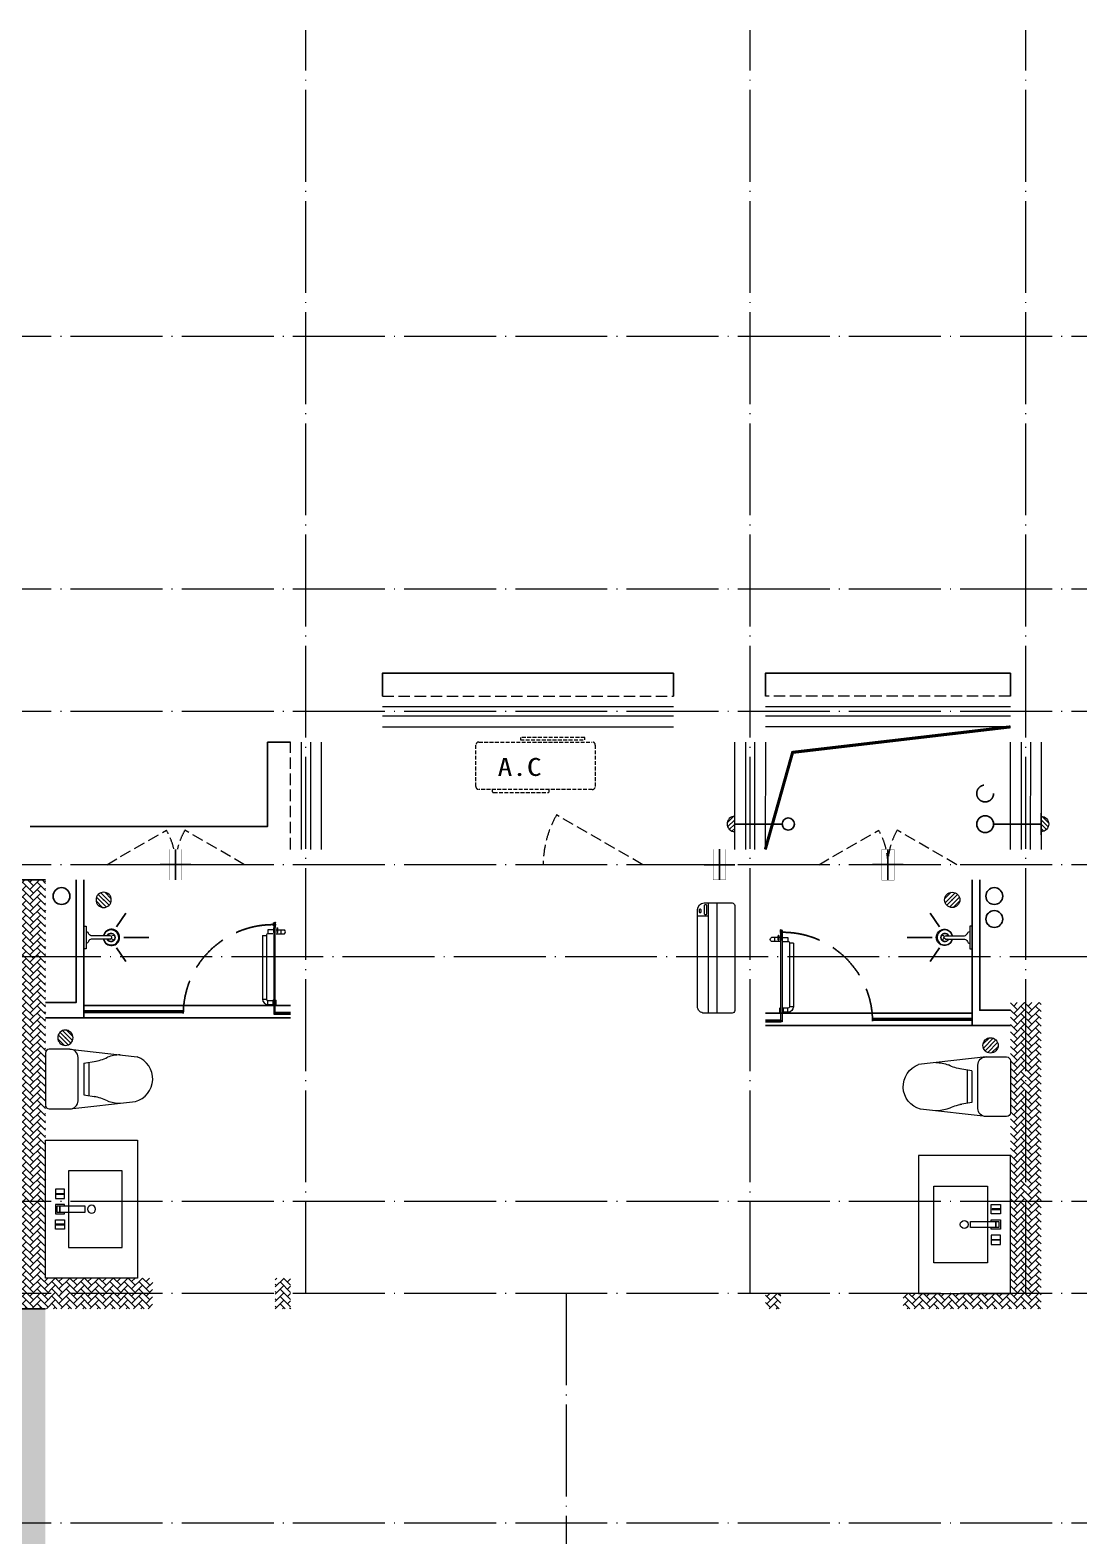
# Model space of a CAD drawing. Extents: x -518115 to 790560, y -210384 to 1628073.
# Drawn here: x 445617 to 452463, y 368541 to 378374 of the extents above; entities that cross this region are included whole.
import ezdxf

# ---------------------------------------------------------------- set-up
doc = ezdxf.new("R2010")
doc.units = 0
doc.header["$LTSCALE"] = 1000
doc.header["$MEASUREMENT"] = 0
doc.linetypes.add('DASH', pattern=[0.35, 0.25, -0.1])
doc.linetypes.add('DOTE', pattern=[2.4200000000000004, 2, -0.2, 0.02, -0.2])
for name, color, linetype, lineweight in [('DOTE', 19, 'DOTE', 9), ('LVTRY', 1, 'Continuous', 13), ('WINDOW', 144, 'Continuous', 15), ('平面-栏杆', 135, 'Continuous', 15), ('平面-看线', 45, 'Continuous', 15), ('平面-空调室内机', 176, 'Continuous', 9), ('平面-空调预留孔', 173, 'Continuous', 15), ('空调', 76, 'Continuous', 13)]:
    doc.layers.add(name, color=color, linetype=linetype, lineweight=lineweight)
for name, color, linetype in [('IP-bath&kitchen-JOHNSON', 4, 'Continuous'), ('P-bath&kitchen-JOHNSON', 4, 'Continuous'), ('VPIPE-中水', 122, 'Continuous'), ('VPIPE-凝结', 150, 'Continuous'), ('VPIPE-废水', 31, 'Continuous'), ('VPIPE-雨水', 4, 'DASH'), ('保温', 6, 'Continuous'), ('机电标识类', 1, 'Continuous'), ('看线', 251, 'Continuous')]:
    doc.layers.add(name, color=color, linetype=linetype)
doc.styles.add('黑体', font='')
doc.styles.get('黑体').set_extended_font_data('SimHei')
pattern_1 = [(45, (-445516.5787336057, -596748.8100387141), (0, 47.41575231924514), [100.584, -33.528]), (135, (-445492.8708736057, -596725.1021787141), (3.05311331771918e-15, 47.41575231924513), [100.584, -33.528])]
pattern_2 = [(45, (0, 0), (0, 47.41575231924514), [100.584, -33.528]), (135, (23.70786, 23.70786), (3.05311331771918e-15, 47.41575231924513), [100.584, -33.528])]

# ---------------------------------------------------------------- blocks, each defined once
blk = doc.blocks.new('A$C7A951E79')
at = {"layer": 'LVTRY'}
for p, q in [((-7.071067817567382, 49.49747468566056), (-49.49747468711575, 7.071067807148211)), ((0.01200970011996105, 28.29628095228691), (-46.54583911696682, -18.26156787434593)), ((0, 0), (-35.35533905785996, -35.35533906542696)), ((-0.03019816137384623, -71.1504577078158), (0.03032669913955033, 71.45330783701502)), ((-0.01200970011996105, -28.29628095240332), (-18.26156786479987, -46.54583912075032))]:
    blk.add_line(p, q, dxfattribs=at)
blk.add_arc((6.426847539842129e-05, 0.1514250643085688), 49.94917711705559, 89.97568208789981, 269.9756820878998, dxfattribs=at)
blk.add_point((0, 0), dxfattribs=at)
blk = doc.blocks.new('A$C42425DA4')
blk.add_blockref('A$C7A951E79', (25000.00001218886, 0.02960722998250276))
at = {"xscale": -1}
blk.add_blockref('A$C7A951E79', (26999.9999682011, -0.07223157642874867), dxfattribs=at)
blk = doc.blocks.new('gsergvr')
at = {"layer": '平面-空调预留孔', "linetype": 'DASH', "ltscale": 0.1}
for p, q in [((34075.40689820799, 17176.21177392045), (34075.40689820799, 17166.21177392045)), ((34085.40689820799, 17156.21177392045), (34438.2425664645, 17156.21177392045)), ((34448.2425664645, 17166.21177392045), (34448.2425664645, 17176.21177392045))]:
    blk.add_line(p, q, dxfattribs=at)
blk.add_lwpolyline([(34679.34183939642, 17515.32109233934), (34259.5236940319, 17515.32109233934), (34259.5236940319, 17500.20703668251), (34679.34183939642, 17500.20703668251)], close=True, dxfattribs=at)
blk.add_lwpolyline([(34728.55383313683, 17176.21177392068), (33988.55383313683, 17176.21177392045, -0.414213562373517), (33968.55383313683, 17196.21177392045), (33968.5538331373, 17466.21177392045, -0.414213562372746), (33988.5538331373, 17486.21177392045), (34728.55383313636, 17486.21177392045, -0.4142135623727947), (34748.55383313636, 17466.21177392045), (34748.55383313683, 17196.21177392091, -0.4142135623733224)], format="xyb", close=True, dxfattribs=at)
for centre, start, end in [((34085.40689820799, 17166.21177392045), 180, 270), ((34438.2425664645, 17166.21177392045), 270, 0)]:
    blk.add_arc(centre, 10, start, end, dxfattribs=at)
at = {"layer": '平面-空调预留孔', "color": 251, "linetype": 'DASH', "ltscale": 0.1, "true_color": 0x636466, "style": '黑体', "width": 1.2}
blk.add_text('A.C', height=117.045, dxfattribs=at).set_placement((34110.94965887904, 17264.83656359856))
blk = doc.blocks.new('rtyryrtyeeretee')
at = {"layer": '平面-空调预留孔'}
blk.add_blockref('gsergvr', (635673.4605407391, 326705.7952499206), dxfattribs=at)
blk = doc.blocks.new('dongkong')
blk.add_wipeout([(-603756.0415179721, 210770.96306340612), (-603756.0415180603, 210570.80961624245), (-603836.0415181214, 210570.80961593534), (-603836.0415181519, 210770.96306307407)])
at = {"layer": '机电标识类', "color": 250, "linetype": 'DASH', "ltscale": 400}
for p, q in [((-603796.0415180789, 210770.9630630909), (-603796.0415180789, 210570.8096162414)), ((-603896.0415180789, 210670.6929921169), (-603696.0415180789, 210670.6929921169))]:
    blk.add_line(p, q, dxfattribs=at)
at = {"layer": '空调', "color": 6, "linetype": 'DASH', "const_width": 2}
blk.add_lwpolyline([(-603756.0415180789, 210770.9630630909), (-603756.0415180789, 210570.8096162414), (-603836.0415180789, 210570.8096162414), (-603836.0415180789, 210770.9630630909)], close=True, dxfattribs=at)
blk = doc.blocks.new('A$C718F517F')
at = {"layer": '保温', "linetype": 'ByBlock', "ltscale": 10}
h = blk.add_hatch(dxfattribs=at)
h.set_pattern_fill('AR-HBONE', color=251, scale=55)
h.set_pattern_definition(pattern_1)
edge = h.paths.add_edge_path()
edge.add_line((199.9999783667736, 5100.000000204425), (200.0963305566111, 7699.999901887495))
edge.add_line((200.0963305566111, 7699.999901887495), (0.09634686581557617, 7700.000098532415))
edge.add_line((0.09634686581557617, 7700.000098532415), (-2.297887112945318e-05, 5100.000196800334))
edge.add_line((-2.297887112945318e-05, 5100.000196800334), (199.9999607119244, 5100.000000155414))
h = blk.add_hatch(dxfattribs=at)
h.set_pattern_fill('AR-HBONE', color=251, scale=55)
h.set_pattern_definition(pattern_1)
edge = h.paths.add_edge_path()
edge.add_line((899.9517926649423, 4900.000000345288), (900.0481448061182, 5099.999902083538))
edge.add_line((900.0481448061182, 5099.999902083538), (-699.9518415997736, 5100.00279595342))
edge.add_line((-699.9518415997736, 5100.00279595342), (-700.0482016503229, 4900.002795903129))
edge.add_line((-700.0482016503229, 4900.002795903129), (899.9999687460368, 4900.000000318862))
at = {"layer": '保温', "linetype": 'Continuous', "ltscale": 10}
h = blk.add_hatch(dxfattribs=at)
h.set_pattern_fill('HEX', color=251, scale=10, angle=90, style=0)
h.set_pattern_definition([(90, (-503782.4698887531, -516048.4609178798), (-16.49778, 1.010197673501861e-15), [9.525, -19.05]), (210, (-503782.4698887531, -516048.4609178798), (8.248889999999996, -14.28749658604684), [9.525, -19.05]), (150, (-503782.4698887531, -516038.9359178797), (-8.248890000000003, -14.28749658604684), [9.525, -19.05])])
h.paths.add_polyline_path([(0.0989619892789051, 5.238689482212067e-10), (200.0989456800162, 5.238689482212067e-10), (199.9999702594359, 4900.000000189117), (-1.343135954812169e-05, 4900.000196834037)])
at = {"layer": '保温', "color": 251, "linetype": 'ByBlock', "ltscale": 10}
for p, q in [((-2.155877882614732e-05, 7700.000000211759), (199.9999784412212, 7700.000000208034)), ((-2.158596180379391e-05, 4900.000098513439), (199.9999784140382, 4900.000098509714)), ((0, 0), (200.0000000021537, -1.268927007913589e-08))]:
    blk.add_line(p, q, dxfattribs=at)
blk = doc.blocks.new('rrrrrrrrrrrra')
for p, q in [((-112.3975646988256, 458.7312025176361), (-112.3975646988256, 324.3323662159964)), ((252.6024353011744, 483.7312025176361), (-87.39756469882559, 483.7312025176361)), ((277.6024353011744, 324.3323662159964), (277.6024353011744, 458.7312025176361)), ((-112.3975646988256, 324.3323662159964), (-63.69972878636327, -103.3637925456278)), ((277.6024353011744, 324.3323662159964), (227.5135563242948, -115.5808400628157)), ((-59.12511469877791, 271.0599162159488), (224.3299853011267, 271.0599162159488)), ((-20.6103619200876, 232.4137265472673), (-34.18044077546801, 153.6153487120755)), ((191.3197469591396, 200.4502565474249), (-26.11487635679077, 200.4502565474249)), ((185.8152325224364, 232.4137265477329), (-20.6103619200876, 232.4137265472673)), ((185.8152325224364, 232.4137265477329), (199.3853113778168, 153.6153487125412))]:
    blk.add_line(p, q)
for centre, radius, start, end in [((-87.39756469882559, 458.7312025176361), 25, 90, 180), ((252.6024353011744, 458.7312025176361), 25, 0, 90), ((-59.12511469877791, 324.3323662164621), 53.27245000000602, 180, 270), ((224.3299853008939, 324.3323662164621), 53.27245000000253, 270, 0), ((-322.583031725022, 209.8070477982983), 293.8257332377133, 333.5368539848596, 351.4828191908725), ((487.787902327138, 209.8070477982983), 293.8257332377133, 188.5171808091275, 206.4631460151405), ((148.969911527005, -3.179016253445297), 224.0767612256445, 158.5202191710939, 180), ((16.2349590753438, -3.179016253445297), 224.0767612256723, 0, 21.47978082890611), ((83.83053322241176, -63.61970424279571), 152.7899563564, 195.0773243454172, 340.1181212308546)]:
    blk.add_arc(centre, radius, start, end)
blk = doc.blocks.new('A$C1E0F638F')
for points in [[(499.7003750004806, 435.1003879043274), (499.7003750004806, 85.1003879038617), (-4.325015470385551e-05, 85.10038790432736), (-4.325015470385551e-05, 435.1003879038617)], [(269.850552206859, 30.00024752598256), (229.850552206859, 30.00024752644822), (229.850552206859, 195.0002475259826), (269.850552206859, 195.0002475264482)], [(119.850552206859, 0.0002475259825587273), (179.850552206859, 0.0002475259825587273), (179.850552206859, 60.00024752598256), (119.850552206859, 60.00024752598256)], [(146.850552206859, 55.00024752598256), (152.850552206859, 55.00024752644822), (152.850552206859, 5.00024752644822), (146.850552206859, 5.00024752644822)], [(229.850552206859, 30.00024752644822), (269.850552206859, 30.00024752598256), (269.850552206859, 10.00024752598256), (229.850552206859, 10.00024752644822)], [(379.850552206859, 0.0002475259825587273), (319.850552206859, 0.0002475264482200146), (319.850552206859, 60.00024752644822), (379.850552206859, 60.00024752644822)], [(352.850552206859, 55.00024752598256), (346.850552206859, 55.00024752598256), (346.850552206859, 5.000247525982559), (352.850552206859, 5.000247525982559)]]:
    blk.add_lwpolyline(points, close=True)
blk.add_lwpolyline([(269.850552206859, 60.00024752598256), (279.850552206859, 60.00024752598256), (279.850552206859, 0.0002475264482200146), (219.850552206859, 0.0002475259825587273), (219.850552206859, 60.00024752598256), (229.850552206859, 60.00024752644822)])
blk.add_circle((249.850552206859, 236.2614032463171), 26)
blk = doc.blocks.new('$lvtry$00000171')
for p, q in [((-74.24621202462731, 10.60660171788186), (-10.60660171788186, 74.24621202462731)), ((-69.81875867368217, -27.39235180270043), (27.39235180242758, 69.81875867368217)), ((-53.03300858900184, -53.03300858886359), (53.03300858900184, 53.03300858886359)), ((-27.39235180242758, -69.81875867368217), (69.81875867368217, 27.39235180270043)), ((10.60660171788186, -74.24621202462731), (74.24621202462731, -10.60660171788186))]:
    blk.add_line(p, q)
blk.add_circle((0, 0), 75)
blk.add_point((0, 0))
blk = doc.blocks.new('135')
blk.add_hatch(color=256).paths.add_polyline_path([(4.76418280357393, 1.812162386259842), (3.614183923258678, -0.9586682789313272), (-4.698308072380313, 2.491328362025341), (-3.548309192054148, 5.262159027231063)])
for p, q in [((-6.34257382159194, 2.632406550414998), (5.421245566391007, -2.250020692198631)), ((-5.698204626369259, 2.906323017595241), (-5.160113183243083, 2.682994842084553)), ((-5.555794630552554, 18.93025617586591), (-3.355794630551827, 19.41189882087838)), ((-3.355794630551827, 19.41189882087838), (-5.502586708164016, 19.38346581543646)), ((5.249555696867901, 10.9245783101278), (-5.25044430312846, 10.93328680312606)), ((5.227938415449898, 9.660595023749009), (-5.205485498692723, 9.660595023727183)), ((-5.160113183243083, 2.682994842084553), (-3.818447822857706, 5.915630618167598)), ((-5.000000000007275, 10.93307908955376), (-5.000000000007275, 30.53458335841333)), ((-3.818447822857706, 5.915630618167598), (5.417654394495911, 2.08230101709978)), ((0, -9.095e-13), (-7.276000000000001e-12, 39.11915162772765)), ((5.617387633388716, 18.86060526279379), (3.417387633387988, 19.34224790780627)), ((3.417387633387988, 19.34224790780627), (5.564179711000178, 19.31381490236435)), ((4.075989034128724, -1.150334758983262), (5.417654394495911, 2.08230101709978)), ((4.999999999996362, 10.92478528669653), (4.999999999992723, 32.30060393840449)), ((4.075989034125087, -1.150334758983262), (5.7233188174323, -1.834038541420341))]:
    blk.add_line(p, q)
for centre, radius, start, end in [((6.161034868437128, 15.83646535001662), 13.51105029248686, 151.0147378050733, 204.8403314206463), ((13.49583268638525, 4.204098348475781), 20.48112573357894, 163.092431708237, 182.0011966084188), ((-5.975522388205718, 3.562607190228845), 1, 184.2275252268287, 248.4661137629982), ((13.54264475737364, 4.193994001077044), 19.52885339284392, 163.7443120071847, 182.5268738689926), ((8.625610374787357, 15.4674340699994), 14.59806099666519, 166.2780045267358, 198.0953497200314), ((-5.467505949505721, 3.349919817060253), 0.5, 181.9385014602077, 247.2597126889964), ((-5.220308285297505, 22.14142036417525), 0.5, 335.7643365041333, 151.0147378054934), ((3.827398038803949, 18.06844884589281), 9.42220170707689, 155.7643365036202, 171.9772791662345), ((5.153695528464595, 22.26171150950449), 0.5, 29.84246110022977, 204.5740373216479), ((-5.946870150815811, 17.18555889137405), 11.70614123311011, 10.4750181798539, 24.57403732164799), ((29.07817214454553, 6.708467335577552), 24.03224306675829, 172.943947749341, 199.2318175570648), ((-6.288615623223449, 15.43590622998363), 12.3887641438454, 338.644919711974, 16.04760207510264), ((-6.035673477003001, 15.84248269684667), 13.39994098009156, 334.9111406033848, 29.84246110034611), ((26.37160870551816, 6.273545375245702), 20.6409126368038, 169.1453753653255, 199.9525787155704), ((5.869786496521555, -1.169297062749137), 1.170107913508445, 247.4597126892894, 19.95257871601565), ((5.914985297487874, -1.372233430550295), 0.5, 247.4597126892894, 19.23181755750988)]:
    blk.add_arc(centre, radius, start, end)
blk.add_open_spline([(-5.000000000007275, 30.53458335841333), (-4.10443294849756, 31.33336597555081), (-2.288282033354334, 32.95324444101334), (0.90438098919185, 29.19536669430727), (3.450096077842316, 31.12548990286359), (4.999999999992723, 32.30060393840449)], degree=3, knots=[0, 0, 0, 0, 3.066329070407599, 6.218313121244897, 11.12413523619883, 11.12413523619883, 11.12413523619883, 11.12413523619883])
blk = doc.blocks.new('SDFAWERAWER')
at = {"layer": 'LVTRY', "color": 1}
for p, q in [((593941.1893833182, -1242210.071718162), (593783.7054442759, -1242594.768872668)), ((593964.6458707345, -1242219.669193542), (593807.1619316919, -1242604.366348048)), ((593941.1893833182, -1242210.071718162), (593964.6458707345, -1242219.669193542)), ((593987.7654218215, -1242190.543110286), (593978.1679464299, -1242213.999597729)), ((594007.4885557, -1242225.996441955), (593978.1679464299, -1242213.999597729)), ((594017.0860310916, -1242202.539954511), (593987.7654218215, -1242190.543110286)), ((594015.8193360465, -1242220.432964417), (594027.1688849085, -1242192.714558183)), ((594015.8193360465, -1242220.432964417), (594021.6828450572, -1242222.833830523)), ((594025.7000045974, -1242203.902384486), (594018.4845674199, -1242221.524267195)), ((594018.4845674199, -1242221.524267195), (594021.4897947444, -1242220.265124338)), ((594025.3530065713, -1242210.830205286), (594021.4897947444, -1242220.265124338)), ((594022.5558872721, -1242220.70164544), (594021.6828450572, -1242222.833830523)), ((594021.6828450572, -1242222.833830523), (594023.9367655669, -1242221.889473379)), ((594022.6186791044, -1242211.427743668), (594029.8341162818, -1242193.80586096)), ((594024.1550261178, -1242221.356427115), (594023.937164888, -1242221.888498138)), ((594025.3530065713, -1242210.830205286), (594031.0932591765, -1242196.811088268)), ((594027.1688849085, -1242192.714558183), (594033.0323939191, -1242195.115424288)), ((594029.8341162818, -1242193.80586096), (594031.0932591765, -1242196.811088268)), ((594032.1593517042, -1242197.24760937), (594033.0323939191, -1242195.115424288)), ((594033.0323939191, -1242195.115424288), (594033.976751101, -1242197.369344781)), ((594033.7584905497, -1242197.902391045), (594033.9763517794, -1242197.370320023)), ((594047.2517495372, -1242200.933083513), (594035.9092786319, -1242228.654386825)), ((594035.9092786319, -1242228.654386825), (594038.5747885434, -1242229.745009019)), ((594037.3439066054, -1242210.828683256), (594087.9885953569, -1242231.550505105)), ((594038.5747885434, -1242229.745009019), (594045.1743897707, -1242213.615406493)), ((594038.5747885434, -1242229.745009019), (594041.579694262, -1242228.485098852)), ((594041.579694262, -1242228.485098852), (594051.1771696536, -1242205.028611409)), ((594049.9172594484, -1242202.023705706), (594043.3176582216, -1242218.153308231)), ((594047.2517495372, -1242200.933083513), (594049.9172594484, -1242202.023705706)), ((594049.9172594484, -1242202.023705706), (594051.1771696536, -1242205.028611409)), ((594057.0670404839, -1242246.282014925), (594066.6645158757, -1242222.825527482)), ((594027.746431214, -1242234.285170699), (594078.3911199654, -1242255.006992549)), ((593783.7054442759, -1242594.768872668), (593807.1619316919, -1242604.366348048)), ((593803.2340521519, -1242641.344911171), (593812.8315275433, -1242617.888423728)), ((593812.8315275433, -1242617.888423728), (593842.1521368134, -1242629.885267953)), ((593803.2340521519, -1242641.344911171), (593832.554661422, -1242653.341755396)), ((593842.1521368134, -1242629.885267953), (593832.554661422, -1242653.341755396)), ((593833.814571627, -1242656.346661099), (593832.554661422, -1242653.341755396)), ((593845.157042532, -1242628.625357786), (593833.814571627, -1242656.346661099)), ((593836.4800815652, -1242657.437283303), (593833.814571627, -1242656.346661099)), ((593847.8225524705, -1242629.715979991), (593836.4800815652, -1242657.437283303)), ((593845.157042532, -1242628.625357786), (593842.1521368134, -1242629.885267953)), ((593847.8225524705, -1242629.715979991), (593845.157042532, -1242628.625357786)), ((593847.1421213057, -1242661.799772115), (593858.4845922105, -1242634.078468803)), ((593847.1421213057, -1242661.799772115), (593849.807631217, -1242662.890394308)), ((593849.807631217, -1242662.890394308), (593861.150102122, -1242635.169090996)), ((593852.0613105225, -1242661.945461682), (593862.0950347865, -1242637.422770285)), ((593858.4845922105, -1242634.078468803), (593861.150102122, -1242635.169090996)), ((593861.150102122, -1242635.169090996), (593862.0950347865, -1242637.422770285))]:
    blk.add_line(p, q, dxfattribs=at)
blk.add_lwpolyline([(593823.4857289928, -1242716.975934958), (594045.7556563742, -1242173.940086161), (594036.5013807861, -1242170.150840413), (593814.2314534048, -1242713.186689209)], close=True, dxfattribs=at)
blk.add_arc((594075.2654484361, -1242240.036391133), 15.29342111015146, 281.7932153755734, 33.70187580186141, dxfattribs=at)
for centre, major_axis, start_param, end_param in [((593974.2417065077, -1242223.595433476), (3.926239933352681, 9.595835773426348), 0, 1.570796326794897), ((593816.7577674654, -1242608.292587982), (13.52371531371392, 33.05232318957029), 1.570796326794897, 3.141592653589793), ((593816.7577674654, -1242608.292587982), (3.926239933352681, 9.595835773426348), 1.570796326794897, 3.141592653589793)]:
    blk.add_ellipse(centre, major_axis=major_axis, ratio=1, start_param=start_param, end_param=end_param, dxfattribs=at)
at = {"layer": 'P-bath&kitchen-JOHNSON', "color": 8, "linetype": 'DASH'}
blk.add_arc((593809.7670385346, -1242714.004828131), 586.199339652145, 67.53694625199444, 157.1324720308851, dxfattribs=at)
at = {"layer": 'LVTRY', "color": 1, "xscale": -1, "rotation": 157.7329157530927}
blk.add_blockref('135', (594045.2713309255, -1242161.927690595), dxfattribs=at)
blk = doc.blocks.new('A$C5DCB2F21')
at = {"layer": 'IP-bath&kitchen-JOHNSON', "color": 8}
for p, q in [((-68.28558143033297, -213.1606503543517), (-157.7014214626688, -274.9614281078248)), ((-0.0579361711279489, -261.3536447175793), (-0.0579361711570528, -424.6555120690827)), ((68.16970908802614, -213.1606503543517), (157.5855491203619, -274.9614281078248))]:
    blk.add_line(p, q, dxfattribs=at)
at = {"layer": 'IP-bath&kitchen-JOHNSON', "color": 250}
for centre, major_axis, ratio, start_param, end_param in [((0.0421103943663184, -178.7724866370772), (-50.96224410476142, 6.55561e-11), 0.9900522014073144, -1.362970376127611, 4.504563029716158), ((0.0421103943663184, -177.7692267618913), (-26.80467913510691, 8.690706e-10), 0.9948122416210567, -1.167676844559286, 4.309269498205915)]:
    blk.add_ellipse(centre, major_axis=major_axis, ratio=ratio, start_param=start_param, end_param=end_param, dxfattribs=at)
at = {"layer": 'LVTRY', "color": 1}
for p, q in [((73.60639230580999, 0), (-73.60639230580999, 0)), ((-10.47308850636909, -173.5162652194049), (-10.47308850636909, -49.2578386965979)), ((10.5573092952909, -173.5162652194049), (10.5573092952909, -49.2578386965979))]:
    blk.add_line(p, q, dxfattribs=at)
blk.add_lwpolyline([(73.60639230580999, 0), (73.60639230580999, -15.772798351245), (-73.60639230580999, -15.772798351245), (-73.60639230580999, 0)], dxfattribs=at)
for points in [[(-26.29978149385716, -30.6730770759059, -0.3641418619200349), (-37.77772499481944, -15.772798351245, -0.0204951839784475)], [(-10.47308850636909, -49.43990604687496, 0.214893116671168), (-26.29978149385716, -30.6730770759059, 7.649644273232357)], [(10.5573092952909, -49.2578386965979, -0.2143900455666535), (26.29978149385716, -30.6730770759059, -7.649644273232357)], [(26.29978149385716, -30.6730770759059, 0.3641418619200187), (37.77772499482671, -15.772798351245, 0.0204951839784475)]]:
    blk.add_lwpolyline(points, format="xyb", dxfattribs=at)
blk.add_arc((0.0421103944609058, -173.5162652194049), 10.51519890083, 180, 0, dxfattribs=at)
for centre, major_axis, ratio, start_param, end_param in [((0.0421103943663184, -181.2952494334531), (53.64446843239703, 4.6092399e-09), 0.9875770290783108, 1.768090240399728, 7.656687720196345), ((-12.41473554639378, -164.737432311369), (1.3012e-12, 1.432845619463478), 0.8500000000096485, -1.570796326743344, 4.712388980436241), ((-12.41473554639378, -189.1718906858077), (-2.801241e-10, 1.432845619478029), 0.8500000000010158, 4.712388980259137, 10.99557428743872), ((12.49895633515552, -164.737432311369), (-1.089747e-10, 1.432845619463478), 0.8500000000096485, 4.712388980370823, 10.99557428755041), ((12.49895633515552, -189.1718906858077), (-3.904000999999999e-10, 1.43284561947803), 0.8500000000010156, 4.712388980193717, 10.9955742873733)]:
    blk.add_ellipse(centre, major_axis=major_axis, ratio=ratio, start_param=start_param, end_param=end_param, dxfattribs=at)
blk = doc.blocks.new('DSGDFGF')
at = {"layer": 'IP-bath&kitchen-JOHNSON'}
for p, q in [((676542.331932724, 342985.0196551088), (677892.3295454062, 342985.0196507949)), ((676542.331932724, 342950.0196551071), (677192.3295454478, 342950.0196505642)), ((676542.331932724, 342940.0196551071), (677192.3413922582, 342940.0196503444)), ((676542.331932724, 342905.019720073), (677892.3295454059, 342905.0196507949)), ((677192.3413922582, 342940.0196503444), (677192.3413922533, 342950.0196505642)), ((677892.3295454031, 342940.0196503291), (677792.3295457542, 342940.0196503627)), ((677792.3295457542, 342930.0196503627), (677792.329545758, 342940.0196503627)), ((677892.3295454031, 342930.0196503291), (677792.3295457542, 342930.0196503627))]:
    blk.add_line(p, q, dxfattribs=at)
at = {"layer": 'IP-bath&kitchen-JOHNSON', "color": 8}
for points in [[(676542.3319719185, 343855.3312094221), (676542.3319289016, 342905.0196913155), (676292.3295242395, 342905.0197074407)], [(676492.3319719185, 343855.3312094221), (676492.331953106, 343005.0197000016), (676292.3295265906, 343005.0197000032)]]:
    blk.add_lwpolyline(points, dxfattribs=at)
at = {"layer": 'LVTRY', "color": 1}
blk.add_lwpolyline([(676892.3193115182, 341155.3318184384), (676292.319311518, 341155.3318184384), (676292.3193115267, 342055.3308562199), (676892.3193115271, 342055.3308562199)], close=True, dxfattribs=at)
at = {"layer": 'IP-bath&kitchen-JOHNSON'}
for name, p, rotation in [('A$C5DCB2F21', (676542.3428769042, 343480.3272782623), 90.00848852444699), ('SDFAWERAWER', (-342526.1847909405, 1268090.515878983), 22.25976934310714)]:
    blk.add_blockref(name, p, dxfattribs=dict(at, rotation=rotation))
at = {"layer": 'LVTRY', "xscale": -0.6666666667107826, "yscale": 0.6666666667107826}
for p in [(676672.3319719185, 343725.3312094244), (676422.3295454204, 342775.3312094267)]:
    blk.add_blockref('$lvtry$00000171', p, dxfattribs=at)
at = {"layer": 'LVTRY', "color": 1, "extrusion": (0, 0, -1), "xscale": -1, "zscale": -1, "rotation": 270}
blk.add_blockref('rrrrrrrrrrrra', (-676776.0631769253, 342422.5730388308), dxfattribs=at)
at = {"layer": 'LVTRY', "color": 1, "xscale": -1, "rotation": 270}
blk.add_blockref('A$C1E0F638F', (676357.2294132968, 341355.6371924866), dxfattribs=at)
blk = doc.blocks.new('GDFGDGRD')
at = {"layer": '保温', "linetype": 'ByBlock', "ltscale": 10}
h = blk.add_hatch(dxfattribs=at)
h.set_pattern_fill('AR-HBONE', color=251, scale=55)
h.set_pattern_definition(pattern_2)
h.paths.add_polyline_path([(439016.5790388767, 370023.7249376682), (439016.5712974954, 372023.7235304342), (439216.5712974836, 372023.7237229171), (439216.5790388649, 370023.7251301511)])
h = blk.add_hatch(dxfattribs=at)
h.set_pattern_fill('AR-HBONE', color=251, scale=55)
h.set_pattern_definition(pattern_2)
h.paths.add_polyline_path([(443916.4830099922, 370023.7249336801), (443916.4823665762, 370223.7247233465), (444016.4823480535, 370223.7249199915), (444016.4829914694, 370023.725130325)])
h = blk.add_hatch(dxfattribs=at)
h.set_pattern_fill('AR-HBONE', color=251, scale=55)
h.set_pattern_definition(pattern_2)
h.paths.add_polyline_path([(439216.5790388254, 370023.7249240499), (439216.5783954095, 370123.7247249204), (439916.5783955253, 370123.7247250654), (439916.5790389413, 370023.724924195)])
h = blk.add_hatch(dxfattribs=at)
h.set_pattern_fill('AR-HBONE', color=251, scale=55)
h.set_pattern_definition(pattern_2)
h.paths.add_polyline_path([(440716.5790389128, 370023.7249240321), (440716.5783954969, 370123.7247249025), (440816.5681615616, 370123.724930781), (440816.5688049775, 370023.7251299106)])
blk = doc.blocks.new('GDGDRGDGRD')
at = {"layer": 'IP-bath&kitchen-JOHNSON'}
for p, q in [((490532.5689499196, 524228.1487545736), (491882.5665626018, 524228.1487502597)), ((490532.5689499196, 524193.1487545719), (491182.5665626433, 524193.148750029)), ((490532.5689499196, 524183.1487545719), (491182.5784094537, 524183.1487498092)), ((490532.5689499196, 524148.1488195378), (491882.5665626015, 524148.1487502597)), ((491182.5784094537, 524183.1487498092), (491182.5784094489, 524193.148750029)), ((491882.5665625986, 524183.1487497939), (491782.5665629497, 524183.1487498275)), ((491782.5665629497, 524173.1487498275), (491782.5665629536, 524183.1487498275)), ((491882.5665625986, 524173.1487497939), (491782.5665629497, 524173.1487498275))]:
    blk.add_line(p, q, dxfattribs=at)
at = {"layer": 'IP-bath&kitchen-JOHNSON', "color": 8}
for points in [[(490532.5689891141, 525048.460308887), (490532.5689460972, 524148.1487907803), (490282.5665414351, 524148.1488069055)], [(490482.5689891141, 525048.460308887), (490482.5689703015, 524248.1487994664), (490282.5665437861, 524248.148799468)]]:
    blk.add_lwpolyline(points, dxfattribs=at)
at = {"layer": 'LVTRY', "color": 1}
blk.add_lwpolyline([(490882.5665625796, 522448.4609179032), (490282.5665625794, 522448.4609179032), (490282.5665625881, 523348.4599556847), (490882.5665625884, 523348.4599556847)], close=True, dxfattribs=at)
at = {"layer": 'IP-bath&kitchen-JOHNSON'}
for name, p, rotation in [('A$C5DCB2F21', (490532.5798940997, 524673.4563777271), 90.008488524447), ('SDFAWERAWER', (-528535.947773745, 1449333.644978448), 22.25976934310711)]:
    blk.add_blockref(name, p, dxfattribs=dict(at, rotation=rotation))
at = {"layer": 'LVTRY', "xscale": -0.6666666667107826, "yscale": 0.6666666667107826}
for p in [(490662.568989114, 524918.4603088892), (490412.566562616, 524018.4603088915)]:
    blk.add_blockref('$lvtry$00000171', p, dxfattribs=at)
at = {"layer": 'LVTRY', "color": 1, "extrusion": (0, 0, -1), "xscale": -1, "zscale": -1, "rotation": 270}
blk.add_blockref('rrrrrrrrrrrra', (-490766.3001941209, 523665.7019433295), dxfattribs=at)
at = {"layer": 'LVTRY', "color": 1, "xscale": -1, "rotation": 270}
blk.add_blockref('A$C1E0F638F', (490347.4664304923, 522648.7662919514), dxfattribs=at)
blk = doc.blocks.new('A$C001338C2')
for p, q in [((-1.49359439092e-05, 248.6000576173246), (-2.84423585981e-05, 22.0000576172315)), ((844.9999883423079, 303.6000072514144), (54.99998834231155, 303.6000543390692)), ((109.0525457565491, 214.7673082745569), (109.0525510513944, 303.6000511174025)), ((899.9999715576414, 22.00000397306576), (899.9999850640525, 248.6000039731589)), ((21.99997024633922, 5.63059293199e-05), (877.9999702463392, 5.2843679441e-06))]:
    blk.add_line(p, q)
at = {"lineweight": 5}
for p, q in [((899.9999830474662, 214.7672611304297), (-1.69525337697e-05, 214.7673147745954)), ((899.9999787804518, 143.1781611304468), (-2.12195482163e-05, 143.1782147746126))]:
    blk.add_line(p, q, dxfattribs=at)
for points in [[(89.24090579471158, 226.3562818807586), (22.19125331861505, 226.3562858772129, -0.414213562372504), (16.6912536464406, 231.8562862050385), (16.69125431894281, 243.1390318179401, -0.414213562373095), (22.19125464676836, 248.6390314901146), (89.24090712286488, 248.6390274936603, -0.414213562373095), (94.74090679503934, 243.1390271658347), (94.74090612253713, 231.8562815529331, -0.414213562373095)], [(73.08482630450817, 275.0144977724194), (56.77886350143308, 275.0144987443309, -0.414213562373095), (51.27886382925863, 280.5144990721565), (51.27886400034913, 283.3844664433818, -0.414213562373095), (56.77886432817468, 288.8844661155563), (73.08482713124977, 288.8844651436448, -0.4142135623732024), (78.58482680342422, 283.3844648158192), (78.58482663233372, 280.5144974445939, -0.414213562373095)]]:
    blk.add_lwpolyline(points, format="xyb", close=True)
for centre, radius, start, end in [((54.99998506405609, 248.6000543390692), 55.0000000000001, 89.99999658490542, 179.9999965849054), ((844.9999850640525, 248.6000072514144), 55.0000000000001, 359.9999965849054, 89.99999658490542), ((21.9999715576414, 22.00005630592932), 22.00000000000004, 179.9999965849054, 269.9999965849054), ((877.9999715576414, 22.00000528436794), 22.00000000000004, 269.9999965849054, 359.9999965849054)]:
    blk.add_arc(centre, radius, start, end)
blk = doc.blocks.new('GDGDGDSDA')
at = {"layer": 'DOTE', "linetype": 'DOTE', "ltscale": 0.3}
for p, q in [((446134.819311036, 367858.3318188415), (446134.8193110359, 376108.3318260653)), ((449034.8193111455, 367858.3318270331), (449034.8193111455, 376108.3318260653)), ((450834.819311236, 367858.3318270331), (450834.8193118215, 376108.3318260653)), ((471334.8193115436, 374108.3318260653), (417334.819312298, 374108.3318260653)), ((471334.8193115436, 372458.3318262678), (417334.819312298, 372458.3318262678)), ((471334.8193115436, 371658.3318203397), (417334.819312298, 371658.3318203398)), ((471334.8193115436, 370658.3318268224), (417334.819312298, 370658.3318268225)), ((417334.819312298, 370058.602097323), (471334.8193115436, 370058.6020517343)), ((471334.8193115436, 368458.3318260833), (417334.819312298, 368458.3318260835)), ((471334.8193115436, 367858.3318270331), (417334.819312298, 367858.3318270331)), ((447834.8193023698, 367858.3318189288), (447834.8193023698, 359558.331827242)), ((471334.8193115436, 366358.3318253069), (417334.819312298, 366358.3318263437))]:
    blk.add_line(p, q, dxfattribs=at)

msp = doc.modelspace()

# ---------------------------------------------------------------- linework, layer by layer
at = {"color": 6, "const_width": 20}
msp.add_lwpolyline([(450416.2816058995, 373023.7233726431), (450594.5145828978, 373657.1397304165), (452016.5787045787, 373823.7248103549)], dxfattribs=at)
at = {"layer": 'VPIPE-中水', "linetype": 'Continuous'}
for centre in [(445821.6753556883, 372718.724217207), (451911.3932643696, 372718.7248224107), (451911.3932643696, 372568.7248224107)]:
    msp.add_circle(centre, 55, dxfattribs=at)
at = {"layer": 'VPIPE-凝结', "ltscale": 0.1}
for p, q in [((450526.5757832172, 373189.2652694544), (450216.3518626197, 373189.2652517332)), ((451906.5842271312, 373189.2652694544), (452216.3518618641, 373189.2652517592))]:
    msp.add_line(p, q, dxfattribs=at)
at = {"layer": 'VPIPE-凝结'}
msp.add_circle((450566.5787036554, 373189.2652668898), 40, dxfattribs=at)
at = {"layer": 'VPIPE-废水'}
msp.add_circle((451851.5815678145, 373188.7244203427), 55, dxfattribs=at)
at = {"layer": 'VPIPE-雨水'}
msp.add_circle((451851.5815678145, 373388.7244203427), 55, dxfattribs=at)
at = {"layer": 'WINDOW', "color": 250, "linetype": 'DASH', "ltscale": 0.3}
for points in [[(449616.5787027591, 372923.7248239203), (449053.4478090631, 373248.3532214627, 0.1314846383240589), (448966.5787028086, 372923.7248239086)], [(446116.6753761648, 372923.7242149007), (446506.4285654735, 373148.6518732167, -0.131605288826864), (446566.6753762147, 372923.7242149294)], [(447016.6753762645, 372923.7242149007), (446626.9221869559, 373148.6518732167, 0.131605288826864), (446566.6753762147, 372923.7242149294)]]:
    msp.add_lwpolyline(points, format="xyb", dxfattribs=at)
at = {"layer": '平面-栏杆'}
for points in [[(449816.5787028075, 373953.7248239419), (447916.5813040357, 373954.0219226074)], [(449816.5787028075, 373893.7248239419), (447916.5813040357, 373894.0219226074)], [(452016.5787015789, 373953.7717339415), (450416.5813026876, 373954.0219222272)], [(452016.5787015789, 373893.7717339415), (450416.5813026876, 373894.0219222272)], [(447386.875499068, 373723.7207792426), (447386.5784004025, 373023.7233804663)], [(447446.875499068, 373723.7207792426), (447446.5784004025, 373023.7233804663)], [(450286.5787016058, 373723.7248239274), (450286.2816029403, 373023.7274251511)], [(450346.5787016058, 373723.7248239274), (450346.2816029403, 373023.7274251511)], [(452086.5787016013, 373723.7248239263), (452086.2816029358, 373023.7274251499)], [(452146.5787016013, 373723.7248239263), (452146.2816029358, 373023.7274251499)]]:
    msp.add_lwpolyline(points, dxfattribs=at)
at = {"layer": '平面-看线', "linetype": 'DASH', "ltscale": 0.3}
msp.add_line((447316.5784003815, 373023.7209994241), (447316.8754990475, 373723.7207792426), dxfattribs=at)
at = {"layer": '平面-看线'}
for p, q in [((450216.2816029193, 373023.7250441089), (450216.5787015853, 373723.7248239274)), ((452016.2816029149, 373023.7250441077), (452016.5787015808, 373723.7248239263))]:
    msp.add_line(p, q, dxfattribs=at)
at = {"layer": '平面-看线', "linetype": 'DASH', "ltscale": 0.3}
for points in [[(447916.5787028075, 374023.7248239422), (449816.5787023614, 374023.7248238505)], [(452016.5787015274, 374023.7248236016), (450416.5787014595, 374023.724823562)]]:
    msp.add_lwpolyline(points, dxfattribs=at)
at = {"layer": '平面-看线'}
for points in [[(447916.5787027968, 373823.7248239422), (449816.5787023503, 373823.7248238505)], [(452016.5787015326, 373823.7248236016), (450416.5787014646, 373823.724823562)], [(447516.8754990675, 373723.7207792426), (447516.578400402, 373023.7233804663)], [(450416.5787016053, 373723.7248239274), (450416.2816029398, 373023.7274251511)], [(452216.5787016008, 373723.7248239263), (452216.2816029353, 373023.7274251499)]]:
    msp.add_lwpolyline(points, dxfattribs=at)
at = {"layer": '看线', "color": 202, "ltscale": 0.5}
for points in [[(447916.5787028064, 374023.7248239422), (447916.5787028064, 374173.7248239422), (449816.5787023742, 374173.7248238007), (449816.5787023631, 374023.7248238505)], [(450416.5787015388, 374023.7248238654), (450416.5787015388, 374173.7248238654), (452016.5787017167, 374173.7248239138), (452016.5787017335, 374023.7248239802)], [(445616.5787027745, 373173.74898918), (447166.8788504392, 373173.748989166), (447166.8911358613, 373723.7207792396), (447316.8911358355, 373723.720779241)]]:
    msp.add_lwpolyline(points, dxfattribs=at)

# ---------------------------------------------------------------- block references
for name, p in [('rtyryrtyeeretee', (-221115.5307413629, 29532.69998074439)), ('A$C42425DA4', (425216.351862997, 373189.2652517329)), ('A$C718F517F', (445516.5787118992, 365123.7248238837)), ('GDGDRGDGRD', (-44565.89118647511, -152224.736093771))]:
    msp.add_blockref(name, p)
at = {"xscale": -1}
msp.add_blockref('DSGDFGF', (1128308.898016719, 28968.39299476217), dxfattribs=at)
at = {"layer": '平面-空调预留孔', "xscale": -0.8000000000465648, "yscale": 0.8000000000465648, "zscale": 0.8000000000465646, "rotation": 89.99999976656984}
msp.add_blockref('A$C001338C2', (450216.5787275962, 372673.9948742565), dxfattribs=at)

# ---------------------------------------------------------------- next in the draw order: block references
at = {"layer": '平面-空调室内机', "ltscale": 0.3, "xscale": -1, "rotation": 180}
msp.add_blockref('dongkong', (1050362.620220339, 583594.6878873406), dxfattribs=at)
at = {"layer": '平面-空调室内机', "ltscale": 0.3}
msp.add_blockref('dongkong', (1053912.828626819, 162253.0356505032), dxfattribs=at)

# ---------------------------------------------------------------- next in the draw order: block references
at = {"xscale": -1, "rotation": 1.486810674578009e-11}
msp.add_blockref('GDFGDGRD', (891233.1574050388, 1.156004145741463e-07), dxfattribs=at)

# ---------------------------------------------------------------- next in the draw order: block references
at = {"layer": '平面-空调室内机', "ltscale": 0.3, "xscale": -1, "rotation": 180}
msp.add_blockref('dongkong', (1055012.620221509, 583594.5348469606), dxfattribs=at)

# ---------------------------------------------------------------- next in the draw order: linework, layer by layer
at = {"layer": 'WINDOW', "color": 250, "linetype": 'DASH', "ltscale": 0.3}
for points in [[(450766.6709072482, 372923.7248322907), (451156.4240965567, 373148.6524906067, -0.131605288826864), (451216.670907298, 372923.7248323195)], [(451666.6709073478, 372923.7248322907), (451276.9177180392, 373148.6524906067, 0.131605288826864), (451216.670907298, 372923.7248323195)]]:
    msp.add_lwpolyline(points, format="xyb", dxfattribs=at)

# ---------------------------------------------------------------- next in the draw order: block references
msp.add_blockref('GDGDGDSDA', (1281.75939055148, 2265.393005468242))

doc.saveas('drawing.dxf')
